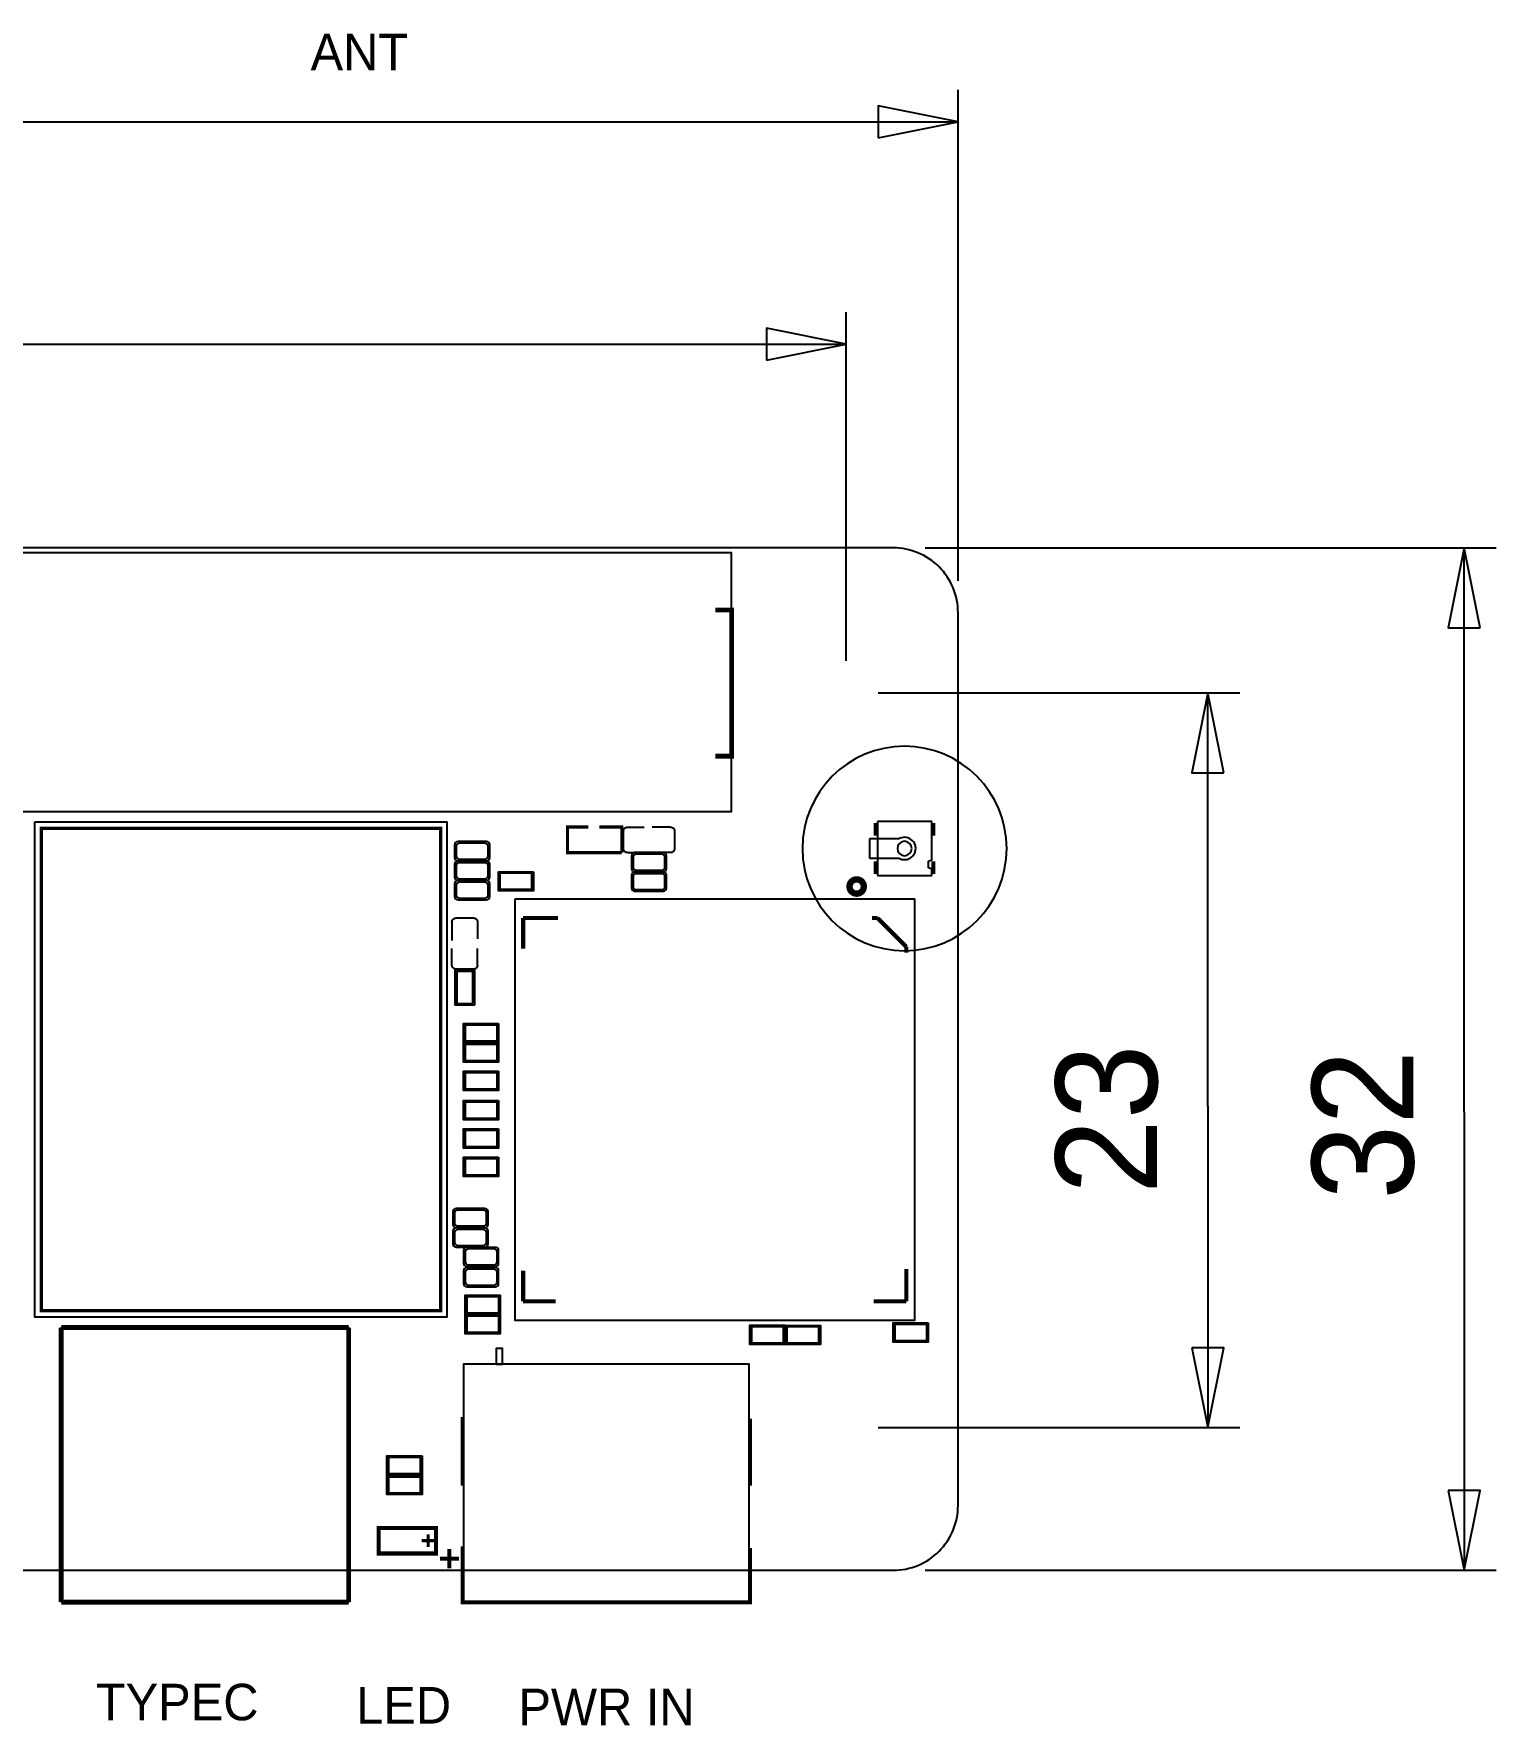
# Model space of a CAD drawing. Extents: x -51.9 to 37.5, y -8.6 to 46.4.
# Drawn here: x -8.3 to 37.5, y -8.6 to 44.3 of the extents above; entities that cross this region are included whole.
import ezdxf

# ---------------------------------------------------------------- set-up
doc = ezdxf.new("R2010")
doc.units = 0
for name, color, linetype in [('BG_OUTLINE', 254, 'CONTINUOUS'), ('BG_PLACE_TOP', 4, 'CONTINUOUS'), ('PG_ASSEMBLY_TOP', 111, 'CONTINUOUS'), ('PG_SILKSCREEN_TOP', 6, 'CONTINUOUS')]:
    doc.layers.add(name, color=color, linetype=linetype)

msp = doc.modelspace()

# ---------------------------------------------------------------- linework, layer by layer
at = {"layer": 'BG_OUTLINE'}
msp.add_lwpolyline([(-44.375832, -1.755902, 0.414214), (-42.343832, -3.787902), (18.592292, -3.787902, 0.414214), (20.624292, -1.755902), (20.624292, 26.183336, 0.414214), (18.592292, 28.215336), (-42.343832, 28.215336, 0.414214), (-44.375832, 26.183336)], format="xyb", close=True, dxfattribs=at)
at = {"layer": 'BG_PLACE_TOP'}
for points in [[(20.624292, 27.183334), (20.624292, 42.554398)], [(18.12417, 41.054528), (20.624292, 41.5544), (18.12417, 42.054272), (18.12417, 41.054528)], [(-12.2428, 41.5544), (20.624292, 41.5544)], [(17.124172, 24.67737), (17.124172, 35.594798)], [(14.62405, 34.094928), (17.124172, 34.5948), (14.62405, 35.094672), (14.62405, 34.094928)], [(-12.397994, 34.5948), (17.124172, 34.5948)], [(19.59229, 28.215336), (37.474398, 28.215336)], [(36.974272, 25.715214), (36.4744, 28.215336), (35.974528, 25.715214), (36.974272, 25.715214)], [(36.4744, 10.5664), (36.4744, 28.215336)], [(18.12417, 23.677372), (29.447998, 23.677372)], [(28.947872, 21.17725), (28.448, 23.677372), (27.948128, 21.17725), (28.947872, 21.17725)], [(28.448, 10.742168), (28.448, 23.677372)], [(28.448, 10.742168), (28.448, 0.677418)], [(36.4744, 10.5664), (36.4744, -3.787902)], [(27.948128, 3.17754), (28.448, 0.677418), (28.947872, 3.17754), (27.948128, 3.17754)], [(18.12417, 0.677418), (29.447998, 0.677418)], [(35.974528, -1.28778), (36.4744, -3.787902), (36.974272, -1.28778), (35.974528, -1.28778)], [(19.59229, -3.787902), (37.474398, -3.787902)]]:
    msp.add_lwpolyline(points, dxfattribs=at)
at = {"layer": 'PG_ASSEMBLY_TOP'}
for points in [[(-37.264848, 19.960844), (13.535152, 19.960844), (13.535152, 28.060396), (-37.264848, 28.060396)], [(7.33171, 18.079974), (7.33171, 17.480026), (6.23189, 17.480026), (6.23189, 18.079974)], [(6.75386, 17.22882), (19.25574, 17.22882), (19.25574, 4.03098), (6.75386, 4.03098)], [(5.481574, 13.90269), (4.881626, 13.90269), (4.881626, 15.00251), (5.481574, 15.00251)], [(6.23951, 13.330174), (6.23951, 12.730226), (5.13969, 12.730226), (5.13969, 13.330174)], [(6.23951, 12.720574), (6.23951, 12.120626), (5.13969, 12.120626), (5.13969, 12.720574)], [(6.23951, 11.831574), (6.23951, 11.231626), (5.13969, 11.231626), (5.13969, 11.831574)], [(6.23951, 10.917174), (6.23951, 10.317226), (5.13969, 10.317226), (5.13969, 10.917174)], [(6.23951, 10.028174), (6.23951, 9.428226), (5.13969, 9.428226), (5.13969, 10.028174)], [(6.23951, 9.139174), (6.23951, 8.539226), (5.13969, 8.539226), (5.13969, 9.139174)], [(5.19049, 4.221226), (5.19049, 4.821174), (6.29031, 4.821174), (6.29031, 4.221226)], [(6.29031, 4.211574), (6.29031, 3.611626), (5.19049, 3.611626), (5.19049, 4.211574)], [(15.205964, 3.880866), (15.205964, 3.280918), (14.106144, 3.280918), (14.106144, 3.880866)], [(15.21333, 3.278124), (15.21333, 3.878072), (16.31315, 3.878072), (16.31315, 3.278124)], [(19.69262, 3.95478), (19.69262, 3.354832), (18.5928, 3.354832), (18.5928, 3.95478)], [(14.082776, -4.79044), (14.082776, 2.659634), (5.142992, 2.659634), (5.142992, -4.79044)], [(6.362954, 2.659634), (6.362954, 3.159506), (6.162802, 3.159506), (6.162802, 2.659634)], [(3.839718, -0.208534), (3.839718, -0.808482), (2.739898, -0.808482), (2.739898, -0.208534)], [(3.839718, -0.818134), (3.839718, -1.418082), (2.739898, -1.418082), (2.739898, -0.818134)], [(4.280662, -3.262122), (4.280662, -2.462022), (2.480818, -2.462022), (2.480818, -3.262122)]]:
    msp.add_lwpolyline(points, close=True, dxfattribs=at)
for points in [[(22.148292, 18.80489, 1), (15.748508, 18.80489, 1), (22.148292, 18.80489)], [(10.1473, 19.34845, -0.414247), (10.2743, 19.47545)], [(11.6205, 19.47545, -0.414247), (11.7475, 19.34845)], [(18.768314, 18.504916, 1.315069), (18.9484, 19.154902)], [(18.9484, 19.154902, 0.135992), (18.768314, 19.104864)], [(4.960112, 19.019774, 0.414142), (4.86029, 18.919698)], [(5.01015, 18.469864), (5.81025, 18.469864, 0.413794), (5.910326, 18.569686), (5.910326, 18.869914, 0.413794), (5.81025, 18.969736), (5.01015, 18.969736, 0.413794), (4.910074, 18.869914), (4.910074, 18.569686, 0.413794), (5.01015, 18.469864)], [(5.96011, 18.919698, 0.414142), (5.860288, 19.019774)], [(10.2743, 18.675096, -0.414247), (10.1473, 18.802096)], [(10.497312, 18.676874, 0.414142), (10.39749, 18.576798)], [(10.54735, 18.126964), (11.34745, 18.126964, 0.413794), (11.447526, 18.226786), (11.447526, 18.527014, 0.413794), (11.34745, 18.626836), (10.54735, 18.626836, 0.413794), (10.447274, 18.527014), (10.447274, 18.226786, 0.413794), (10.54735, 18.126964)], [(11.49731, 18.576798, 0.414142), (11.397488, 18.676874)], [(11.7475, 18.802096, -0.414247), (11.6205, 18.675096)], [(19.173444, 18.80489, 1), (18.723356, 18.80489, 1), (19.173444, 18.80489)], [(4.86029, 18.519902, 0.414142), (4.960112, 18.419826)], [(4.960112, 18.410174, 0.414142), (4.86029, 18.310098)], [(5.01015, 17.860264), (5.81025, 17.860264, 0.413794), (5.910326, 17.960086), (5.910326, 18.260314, 0.413794), (5.81025, 18.360136), (5.01015, 18.360136, 0.413794), (4.910074, 18.260314), (4.910074, 17.960086, 0.413794), (5.01015, 17.860264)], [(5.860288, 18.419826, 0.414142), (5.96011, 18.519902)], [(5.96011, 18.310098, 0.414142), (5.860288, 18.410174)], [(10.39749, 18.177002, 0.414142), (10.497312, 18.076926)], [(10.497312, 18.067274, 0.414142), (10.39749, 17.967198)], [(10.54735, 17.517364), (11.34745, 17.517364, 0.413794), (11.447526, 17.617186), (11.447526, 17.917414, 0.413794), (11.34745, 18.017236), (10.54735, 18.017236, 0.413794), (10.447274, 17.917414), (10.447274, 17.617186, 0.413794), (10.54735, 17.517364)], [(11.397488, 18.076926, 0.414142), (11.49731, 18.177002)], [(11.49731, 17.967198, 0.414142), (11.397488, 18.067274)], [(4.86029, 17.910302, 0.414142), (4.960112, 17.810226)], [(4.960112, 17.800574, 0.414142), (4.86029, 17.700498)], [(5.01015, 17.250664), (5.81025, 17.250664, 0.413794), (5.910326, 17.350486), (5.910326, 17.650714, 0.413794), (5.81025, 17.750536), (5.01015, 17.750536, 0.413794), (4.910074, 17.650714), (4.910074, 17.350486, 0.413794), (5.01015, 17.250664)], [(5.860288, 17.810226, 0.414142), (5.96011, 17.910302)], [(5.96011, 17.700498, 0.414142), (5.860288, 17.800574)], [(10.39749, 17.567402, 0.414142), (10.497312, 17.467326)], [(11.397488, 17.467326, 0.414142), (11.49731, 17.567402)], [(4.86029, 17.300702, 0.414142), (4.960112, 17.200626)], [(5.860288, 17.200626, 0.414142), (5.96011, 17.300702)], [(4.77774, 16.502888, -0.414247), (4.90474, 16.629888)], [(5.451094, 16.629888, -0.414247), (5.578094, 16.502888)], [(4.90474, 15.029688, -0.414247), (4.77774, 15.156688)], [(5.578094, 15.156688, -0.414247), (5.451094, 15.029688)], [(4.909312, 7.538974, 0.414142), (4.80949, 7.438898)], [(4.95935, 6.989064), (5.75945, 6.989064, 0.413794), (5.859526, 7.088886), (5.859526, 7.389114, 0.413794), (5.75945, 7.488936), (4.95935, 7.488936, 0.413794), (4.859274, 7.389114), (4.859274, 7.088886, 0.413794), (4.95935, 6.989064)], [(5.90931, 7.438898, 0.414142), (5.809488, 7.538974)], [(4.80949, 7.039102, 0.414142), (4.909312, 6.939026)], [(4.909312, 6.929374, 0.414142), (4.80949, 6.829298)], [(5.809488, 6.939026, 0.414142), (5.90931, 7.039102)], [(5.90931, 6.829298, 0.414142), (5.809488, 6.929374)], [(4.80949, 6.429502, 0.414142), (4.909312, 6.329426)], [(4.95935, 6.379464), (5.75945, 6.379464, 0.413794), (5.859526, 6.479286), (5.859526, 6.779514, 0.413794), (5.75945, 6.879336), (4.95935, 6.879336, 0.413794), (4.859274, 6.779514), (4.859274, 6.479286, 0.413794), (4.95935, 6.379464)], [(5.809488, 6.329426, 0.414142), (5.90931, 6.429502)], [(5.239512, 6.319774, 0.414142), (5.13969, 6.219698)], [(6.08965, 6.269736), (5.28955, 6.269736, 0.413794), (5.189474, 6.169914), (5.189474, 5.869686, 0.413794), (5.28955, 5.769864), (6.08965, 5.769864, 0.413794), (6.189726, 5.869686), (6.189726, 6.169914, 0.413794), (6.08965, 6.269736)], [(6.23951, 6.219698, 0.414142), (6.139688, 6.319774)], [(5.13969, 5.819902, 0.414142), (5.239512, 5.719826)], [(5.239512, 5.684774, 0.414142), (5.13969, 5.584698)], [(6.08965, 5.634736), (5.28955, 5.634736, 0.413794), (5.189474, 5.534914), (5.189474, 5.234686, 0.413794), (5.28955, 5.134864), (6.08965, 5.134864, 0.413794), (6.189726, 5.234686), (6.189726, 5.534914, 0.413794), (6.08965, 5.634736)], [(6.139688, 5.719826, 0.414142), (6.23951, 5.819902)], [(6.23951, 5.584698, 0.414142), (6.139688, 5.684774)], [(5.13969, 5.184902, 0.414142), (5.239512, 5.084826)], [(6.139688, 5.084826, 0.414142), (6.23951, 5.184902)]]:
    msp.add_lwpolyline(points, format="xyb", dxfattribs=at)
for points in [[(-8.278876, 19.637248), (4.621276, 19.637248), (4.621276, 4.137152), (-8.278876, 4.137152), (-8.278876, 19.637248)], [(18.098516, 19.654774), (18.098516, 17.955006)], [(19.798284, 19.654774), (18.098516, 19.654774)], [(19.798284, 17.955006), (19.798284, 18.154904), (19.698462, 18.204942), (19.698462, 18.40484), (19.798284, 18.454878), (19.798284, 19.654774)], [(10.1473, 18.802096), (10.1473, 19.34845)], [(10.2743, 19.47545), (10.797286, 19.47545)], [(11.6205, 19.47545), (11.047476, 19.47545)], [(11.7475, 19.34845), (11.7475, 18.802096)], [(18.768314, 19.104864), (17.848326, 19.104864)], [(17.848326, 19.104864), (17.848326, 18.504916)], [(4.86029, 18.919698), (4.86029, 18.519902)], [(5.860288, 19.019774), (4.960112, 19.019774)], [(5.96011, 18.519902), (5.96011, 18.919698)], [(10.2743, 18.675096), (10.797286, 18.67535)], [(10.39749, 18.576798), (10.39749, 18.177002)], [(11.397488, 18.676874), (10.497312, 18.676874)], [(11.6205, 18.675096), (11.097514, 18.67535)], [(11.49731, 18.177002), (11.49731, 18.576798)], [(4.86029, 18.310098), (4.86029, 17.910302)], [(4.960112, 18.419826), (5.860288, 18.419826)], [(5.860288, 18.410174), (4.960112, 18.410174)], [(5.96011, 17.910302), (5.96011, 18.310098)], [(7.281926, 18.029936), (6.281674, 18.029936), (6.281674, 17.530064), (7.281926, 17.530064), (7.281926, 18.029936)], [(10.497312, 18.076926), (11.397488, 18.076926)], [(11.397488, 18.067274), (10.497312, 18.067274)], [(17.848326, 18.504916), (18.768314, 18.504916)], [(4.86029, 17.700498), (4.86029, 17.300702)], [(4.960112, 17.810226), (5.860288, 17.810226)], [(5.860288, 17.800574), (4.960112, 17.800574)], [(5.96011, 17.300702), (5.96011, 17.700498)], [(10.39749, 17.967198), (10.39749, 17.567402)], [(11.49731, 17.567402), (11.49731, 17.967198)], [(18.098516, 17.955006), (19.798284, 17.955006)], [(4.960112, 17.200626), (5.860288, 17.200626)], [(10.497312, 17.467326), (11.397488, 17.467326)], [(4.77774, 16.502888), (4.77774, 15.929864)], [(4.90474, 16.629888), (5.451094, 16.629888)], [(5.578094, 16.502888), (5.57784, 15.979902)], [(4.77774, 15.156688), (4.77774, 15.679674)], [(5.578094, 15.156688), (5.57784, 15.679674)], [(5.451094, 15.029688), (4.90474, 15.029688)], [(5.431536, 13.952474), (5.431536, 14.952726), (4.931664, 14.952726), (4.931664, 13.952474), (5.431536, 13.952474)], [(6.189726, 13.280136), (5.189474, 13.280136), (5.189474, 12.780264), (6.189726, 12.780264), (6.189726, 13.280136)], [(6.189726, 12.670536), (5.189474, 12.670536), (5.189474, 12.170664), (6.189726, 12.170664), (6.189726, 12.670536)], [(6.189726, 11.781536), (5.189474, 11.781536), (5.189474, 11.281664), (6.189726, 11.281664), (6.189726, 11.781536)], [(6.189726, 10.867136), (5.189474, 10.867136), (5.189474, 10.367264), (6.189726, 10.367264), (6.189726, 10.867136)], [(6.189726, 9.978136), (5.189474, 9.978136), (5.189474, 9.478264), (6.189726, 9.478264), (6.189726, 9.978136)], [(6.189726, 9.089136), (5.189474, 9.089136), (5.189474, 8.589264), (6.189726, 8.589264), (6.189726, 9.089136)], [(4.80949, 7.438898), (4.80949, 7.039102)], [(5.809488, 7.538974), (4.909312, 7.538974)], [(5.90931, 7.039102), (5.90931, 7.438898)], [(4.909312, 6.939026), (5.809488, 6.939026)], [(5.809488, 6.929374), (4.909312, 6.929374)], [(4.80949, 6.829298), (4.80949, 6.429502)], [(5.90931, 6.429502), (5.90931, 6.829298)], [(4.909312, 6.329426), (5.809488, 6.329426)], [(5.13969, 6.219698), (5.13969, 5.819902)], [(6.139688, 6.319774), (5.239512, 6.319774)], [(6.23951, 5.819902), (6.23951, 6.219698)], [(5.13969, 5.584698), (5.13969, 5.184902)], [(5.239512, 5.719826), (6.139688, 5.719826)], [(6.139688, 5.684774), (5.239512, 5.684774)], [(6.23951, 5.184902), (6.23951, 5.584698)], [(5.239512, 5.084826), (6.139688, 5.084826)], [(5.240274, 4.271264), (6.240526, 4.271264), (6.240526, 4.771136), (5.240274, 4.771136), (5.240274, 4.271264)], [(-7.456424, 3.810762), (1.543812, 3.810762)], [(-7.456424, -4.78536), (-7.456424, 3.810762)], [(1.543812, 3.810762), (1.543812, -4.78536)], [(6.240526, 4.161536), (5.240274, 4.161536), (5.240274, 3.661664), (6.240526, 3.661664), (6.240526, 4.161536)], [(15.15618, 3.830828), (14.155928, 3.830828), (14.155928, 3.330956), (15.15618, 3.330956), (15.15618, 3.830828)], [(15.263114, 3.328162), (16.263366, 3.328162), (16.263366, 3.828034), (15.263114, 3.828034), (15.263114, 3.328162)], [(19.642836, 3.904742), (18.642584, 3.904742), (18.642584, 3.40487), (19.642836, 3.40487), (19.642836, 3.904742)], [(3.789934, -0.258572), (2.789682, -0.258572), (2.789682, -0.758444), (3.789934, -0.758444), (3.789934, -0.258572)], [(3.789934, -0.868172), (2.789682, -0.868172), (2.789682, -1.368044), (3.789934, -1.368044), (3.789934, -0.868172)], [(1.543812, -4.78536), (-7.456424, -4.78536)]]:
    msp.add_lwpolyline(points, dxfattribs=at)
at = {"layer": 'PG_ASSEMBLY_TOP', "const_width": 0.100076}
for points in [[(10.095484, 18.67535), (8.395716, 18.675096), (8.395716, 19.47545), (9.045702, 19.47545)], [(9.395714, 19.47545), (10.095484, 19.47545), (10.095484, 18.675096)], [(4.030726, -3.06197), (4.030726, -2.662174)], [(4.230624, -2.862072), (3.830828, -2.862072)]]:
    msp.add_lwpolyline(points, dxfattribs=at)
at = {"layer": 'PG_ASSEMBLY_TOP', "const_width": 0.199898}
msp.add_lwpolyline([(17.67332, 17.6149, 1), (17.22628, 17.6149, 1), (17.67332, 17.6149)], format="xyb", dxfattribs=at)
at = {"layer": 'PG_SILKSCREEN_TOP'}
for points, const_width in [([(13.027152, 21.695918), (13.535152, 21.695918), (13.535152, 26.267918), (13.027152, 26.267918)], 0.150114), ([(18.048478, 19.20494), (18.048478, 19.60499)], 0.127), ([(19.848322, 19.20494), (19.848322, 19.60499)], 0.127), ([(-8.078724, 19.437096), (4.421124, 19.437096), (4.421124, 4.337304), (-8.078724, 4.337304), (-8.078724, 19.437096)], 0.100076), ([(18.048478, 18.00479), (18.048478, 18.40484)], 0.127), ([(19.848322, 18.00479), (19.848322, 18.40484)], 0.127), ([(7.00532, 15.6718), (7.00532, 16.62938)], 0.12954), ([(7.00532, 16.62938), (8.1026, 16.62938)], 0.12954), ([(17.9324, 16.62938), (18.10512, 16.62938)], 0.12954), ([(18.10512, 16.62938), (19.00428, 15.73022)], 0.12954), ([(19.00428, 15.73022), (19.00428, 15.5448)], 0.12954), ([(7.00532, 4.63042), (7.00532, 5.588)], 0.12954), ([(19.00428, 5.6388), (19.00428, 4.63042)], 0.12954), ([(8.0264, 4.63042), (7.00532, 4.63042)], 0.12954), ([(19.00428, 4.63042), (17.9832, 4.63042)], 0.12954), ([(-7.456424, 3.810762), (1.543812, 3.810762)], 0.1524), ([(-7.456424, -4.78536), (-7.456424, 3.810762)], 0.1524), ([(1.543812, 3.810762), (1.543812, -4.78536)], 0.1524), ([(5.112766, 1.00965), (5.112766, -1.14046)], 0.127), ([(14.113002, -1.14046), (14.113002, 0.959612)], 0.127), ([(2.480818, -3.262122), (2.480818, -2.462022), (4.280662, -2.462022), (4.280662, -3.262122), (2.480818, -3.262122)], 0.127), ([(2.480818, -2.462022), (2.480818, -3.262122)], 0.127), ([(4.699, -3.724402), (4.699, -3.124454)], 0.127), ([(5.112766, -3.04038), (5.112766, -4.79044), (14.113002, -4.79044), (14.113002, -3.090418)], 0.127), ([(4.399026, -3.424428), (4.998974, -3.424428)], 0.127), ([(1.543812, -4.78536), (-7.456424, -4.78536)], 0.1524)]:
    msp.add_lwpolyline(points, dxfattribs=dict(at, const_width=const_width))
at = {"layer": 'PG_SILKSCREEN_TOP', "const_width": 0.199898}
msp.add_lwpolyline([(17.67332, 17.6149, 1), (17.22628, 17.6149, 1), (17.67332, 17.6149)], format="xyb", dxfattribs=at)

# ---------------------------------------------------------------- texts
at = {"layer": 'BG_PLACE_TOP'}
for s, p in [('ANT', (0.350012, 43.162728)), ('TYPEC', (-6.3754, -8.4836)), ('LED', (1.778, -8.5852)), ('PWR IN', (6.858, -8.636))]:
    msp.add_text(s, height=1.143, dxfattribs=at).set_placement(p)
at = {"layer": 'BG_PLACE_TOP', "width": 0.990415}
for s, p in [('23', (26.85796, 7.987538)), ('32', (34.88436, 7.81177))]:
    msp.add_text(s, height=3.18008, rotation=90, dxfattribs=at).set_placement(p)

doc.saveas('drawing.dxf')
